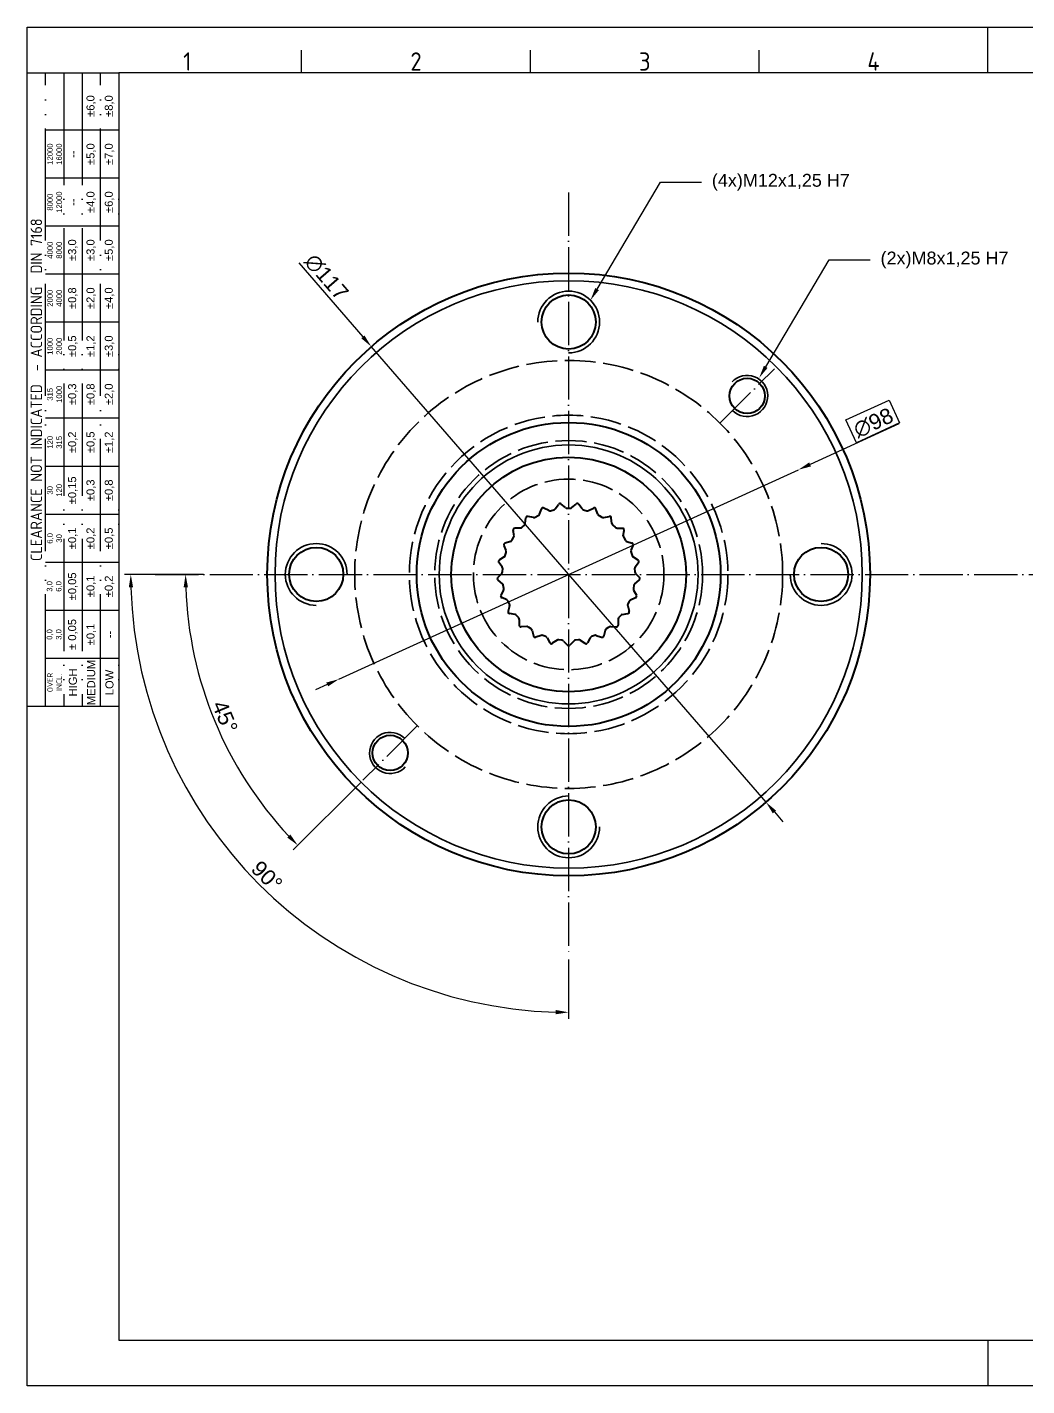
# Model space of a CAD drawing. Header units: millimetres. Extents: x 2626 to 2999, y 1108 to 1371.
# Drawn here: x 2625.9 to 2819.9, y 1107.7 to 1371.4 of the extents above; entities that cross this region are included whole.
import ezdxf
from ezdxf import colors
from ezdxf.entities.mleader import LeaderData, LeaderLine
from ezdxf.enums import TextEntityAlignment as Align
from ezdxf.math import Vec2, Vec3

# ---------------------------------------------------------------- set-up
doc = ezdxf.new("R2010")
doc.units = ezdxf.units.MM
for name, pattern in [('ACAD_ISO02W100', [15, 12, -3]), ('ACAD_ISO04W100', [30, 24, -3, 0, -3]), ('ACAD_ISO05W100', [33, 24, -3, 0, -3, 0, -3])]:
    doc.linetypes.add(name, pattern=pattern)
for name, color, linetype, lineweight in [('AM_0', 7, 'Continuous', 40), ('AM_4', 1, 'ACAD_ISO04W100', 25), ('AM_5', 3, 'Continuous', 25), ('AM_7', 4, 'Continuous', 35), ('AM_8', 40, 'ACAD_ISO02W100', 35), ('AM_BOR', 2, 'ACAD_ISO05W100', 35)]:
    doc.layers.add(name, color=color, linetype=linetype, lineweight=lineweight)
doc.styles.add('ACISOTS', font='isocp.shx', dxfattribs={"height": 1})
doc.styles.get("Standard").update_dxf_attribs({"font": 'arial.ttf'})
doc.dimstyles.new('ISO-25', dxfattribs={"dimtxt": 3, "dimasz": 2.5, "dimexe": 1.25, "dimexo": 0.625, "dimtad": 1, "dimtxsty": 'Standard', "dimcen": 2.5, "dimadec": 0, "dimazin": 0, "dimtfac": 1, "dimtmove": 0, "dimatfit": 3, "dimfxl": 1, "dimarcsym": 0})

# ---------------------------------------------------------------- blocks, each defined once
blk = doc.blocks.new('A3 ZTL')
for p, q in [((19.57, 280.82), (19.57, 9.78)), ((401.17, 280.82), (19.57, 280.82)), ((19.57, 9.78), (401.17, 9.78))]:
    blk.add_line(p, q)
at = {"layer": 'AM_BOR', "color": 135, "linetype": 'Continuous', "lineweight": 25}
for p, q in [((0, 0), (0, 290.61)), ((0, 290.61), (410.96, 290.61)), ((410.96, 0), (0, 0))]:
    blk.add_line(p, q, dxfattribs=at)
at = {"layer": 'AM_BOR', "color": 135, "lineweight": 25}
for p, q in [((205.48, 280.82), (205.48, 290.61)), ((58.71, 280.82), (58.71, 285.71)), ((107.63, 280.82), (107.63, 285.71)), ((156.56, 280.82), (156.56, 285.71)), ((3.91, 145.3), (3.91, 280.82)), ((7.83, 280.82), (7.83, 145.3)), ((11.74, 280.82), (11.74, 145.3)), ((15.66, 145.3), (15.66, 280.82)), ((19.57, 268.59), (3.91, 268.59)), ((19.57, 258.32), (3.91, 258.32)), ((19.57, 248.04), (3.91, 248.04)), ((19.57, 237.77), (3.91, 237.77)), ((19.57, 227.5), (3.91, 227.5)), ((19.57, 217.22), (3.91, 217.22)), ((19.57, 206.95), (3.91, 206.95)), ((19.57, 196.67), (3.91, 196.67)), ((19.57, 186.4), (3.91, 186.4)), ((19.57, 176.13), (3.91, 176.13)), ((19.57, 165.85), (3.91, 165.85)), ((19.57, 155.58), (3.91, 155.58)), ((205.48, 9.78), (205.48, 0))]:
    blk.add_line(p, q, dxfattribs=at)
blk.add_lwpolyline([(19.57, 145.3), (0, 145.3), (0, 280.82), (19.57, 280.82)], close=True, dxfattribs=at)
at = {"layer": 'AM_BOR', "color": 135, "lineweight": 25, "style": 'ACISOTS'}
for s, p in [('1', (34.25, 283.27)), ('2', (83.17, 283.27)), ('3', (132.09, 283.27)), ('4', (181.02, 283.27))]:
    blk.add_text(s, height=3.91, dxfattribs=at).set_placement(p, align=Align.MIDDLE)
at = {"layer": 'AM_BOR', "color": 135, "lineweight": 25, "attachment_point": 5, "rotation": 90}
for s, insert, char_height, width in [('±6,0', (13.7, 273.73), 1.712, 10.274), ('±8,0', (17.61, 273.73), 1.712, 10.274), ('12000\\P16000', (5.87, 263.45), 1.174, 10.274), ('±5,0', (13.7, 263.45), 1.712, 10.274), ('±7,0', (17.61, 263.45), 1.712, 10.274), ('--', (9.78, 263.45), 1.712, 10.274), ('8000\\P12000', (5.87, 253.18), 1.174, 10.274), ('--', (9.78, 253.18), 1.712, 10.274), ('±4,0', (13.7, 253.18), 1.712, 10.274), ('±6,0', (17.61, 253.18), 1.712, 10.274), ('{\\Fisocp.shx|c0;CLEARANCE NOT INDICATED  - ACCORDING  DIN 7168}', (1.96, 213.06), 2.4462, 135.5186), ('4000\\P8000', (5.87, 242.91), 1.174, 10.274), ('±3,0', (9.78, 242.91), 1.712, 10.274), ('±3,0', (13.7, 242.91), 1.712, 10.274), ('±5,0', (17.61, 242.91), 1.712, 10.274), ('2000\\P4000', (5.87, 232.63), 1.174, 10.274), ('±0,8', (9.78, 232.63), 1.712, 10.274), ('±2,0', (13.7, 232.63), 1.712, 10.274), ('±4,0', (17.61, 232.63), 1.712, 10.274), ('1000\\P2000', (5.87, 222.36), 1.174, 10.274), ('±0,5', (9.78, 222.36), 1.712, 10.274), ('±1,2', (13.7, 222.36), 1.712, 10.274), ('±3,0', (17.61, 222.36), 1.712, 10.274), ('315\\P1000', (5.87, 212.08), 1.174, 10.274), ('±0,3', (9.78, 212.08), 1.712, 10.274), ('±0,8', (13.7, 212.08), 1.712, 10.274), ('±2,0', (17.61, 212.08), 1.712, 10.274), ('±0,2', (9.78, 201.81), 1.712, 10.274), ('±0,5', (13.7, 201.81), 1.712, 10.274), ('±1,2', (17.61, 201.81), 1.712, 10.274), ('120\\P315', (5.87, 201.81), 1.174, 10.274), ('30\\P120', (5.87, 191.54), 1.174, 10.274), ('±0,15', (9.78, 191.54), 1.712, 10.274), ('±0,3', (13.7, 191.54), 1.712, 10.274), ('±0,8', (17.61, 191.54), 1.712, 10.274), ('±0,1', (9.78, 181.26), 1.712, 10.274), ('±0,2', (13.7, 181.26), 1.712, 10.274), ('±0,5', (17.61, 181.26), 1.712, 10.274), ('6,0\\P30', (5.87, 181.26), 1.174, 10.274), ('3,0\\P6,0', (5.87, 170.99), 1.174, 10.274), ('±0,05', (9.78, 170.99), 1.712, 10.274), ('±0,1', (13.7, 170.99), 1.712, 10.274), ('±0,2', (17.61, 170.99), 1.712, 10.274), ('± 0,05', (9.78, 160.71), 1.712, 10.274), ('\\pt4.69206;±0,1', (13.7, 160.71), 1.7123, 10.274), ('0,0\\P3,0', (5.87, 160.71), 1.174, 10.274), ('--', (17.61, 160.71), 1.712, 10.274), ('MEDIUM', (13.7, 150.44), 1.712, 10.274), ('{\\Fisocp.shx|c0;OVER\\PINCL.}', (5.87, 150.44), 1.1742, 10.274), ('HIGH', (9.78, 150.44), 1.712, 10.274), ('LOW', (17.61, 150.44), 1.712, 10.274)]:
    blk.add_mtext(s, dxfattribs=dict(at, insert=insert, char_height=char_height, width=width))
blk = doc.blocks.new('*D45')
at = {"layer": 'AM_5', "color": 0, "lineweight": -2}
for p, q in [((2678.64, 1325.64), (2691.06, 1311.29)), ((2769.31, 1220.97), (2692.7, 1309.4)), ((2770.94, 1219.08), (2772.58, 1217.19))]:
    blk.add_line(p, q, dxfattribs=at)
at = {"layer": 'AM_5', "color": 0}
for points in [[(2691.38, 1311.56), (2690.75, 1311.02), (2692.7, 1309.4)], [(2771.26, 1219.35), (2770.63, 1218.8), (2769.31, 1220.97)]]:
    blk.add_solid(points, dxfattribs=at)
at = {"layer": 'Defpoints', "color": 0}
for p in [(2692.7, 1309.4), (2769.31, 1220.97)]:
    blk.add_point(p, dxfattribs=at)
at = {"layer": 'AM_5', "color": 0, "insert": (2683.98, 1322.89), "char_height": 3, "attachment_point": 5, "rotation": 310.9002}
blk.add_mtext('∅117', dxfattribs=at)
blk = doc.blocks.new('*D46')
at = {"layer": 'AM_5', "color": 0, "lineweight": -2}
for p, q in [((2795.1, 1294.39), (2777.87, 1286.54)), ((2686.42, 1244.86), (2775.59, 1285.5)), ((2684.14, 1243.83), (2681.87, 1242.79))]:
    blk.add_line(p, q, dxfattribs=at)
at = {"layer": 'AM_5', "color": 0}
for points in [[(2777.69, 1286.92), (2778.04, 1286.16), (2775.59, 1285.5)], [(2683.97, 1244.21), (2684.31, 1243.45), (2686.42, 1244.86)]]:
    blk.add_solid(points, dxfattribs=at)
at = {"layer": 'Defpoints', "color": 0}
for p in [(2775.59, 1285.5), (2686.42, 1244.86)]:
    blk.add_point(p, dxfattribs=at)
at = {"layer": 'AM_5', "color": 0, "insert": (2790.16, 1294.61), "char_height": 3, "attachment_point": 5, "rotation": 24.5004}
blk.add_mtext('∅98', dxfattribs=at)
blk = doc.blocks.new('*D79')
at = {"layer": 'AM_5', "color": 0, "lineweight": -2}
blk.add_line((2690.64, 1224.82), (2677.54, 1211.72), dxfattribs=at)
blk.add_arc((2731, 1265.18), 74.36, 181.9265, 223.0735, dxfattribs=at)
at = {"layer": 'AM_5', "color": 0}
for points in [[(2656.27, 1262.68), (2657.11, 1262.69), (2656.65, 1265.18)], [(2676.99, 1214.69), (2676.39, 1214.11), (2678.43, 1212.61)]]:
    blk.add_solid(points, dxfattribs=at)
at = {"layer": 'Defpoints', "color": 0}
for p in [(2650.73, 1265.18), (2926.86, 1265.18), (2659.18, 1245.94), (2701.63, 1235.81), (2691.08, 1225.26)]:
    blk.add_point(p, dxfattribs=at)
at = {"layer": 'AM_5', "color": 0, "insert": (2664.29, 1237.55), "char_height": 3, "attachment_point": 5, "rotation": 292.5}
blk.add_mtext('45°', dxfattribs=at)
blk = doc.blocks.new('*D80')
at = {"layer": 'AM_5', "color": 0, "lineweight": -2}
for p, q in [((2660.15, 1265.18), (2644.76, 1265.18)), ((2731, 1190.42), (2731, 1178.94))]:
    blk.add_line(p, q, dxfattribs=at)
blk.add_arc((2731, 1265.18), 85, 181.6853, 268.3147, dxfattribs=at)
at = {"layer": 'AM_5', "color": 0}
for points in [[(2645.63, 1262.68), (2646.46, 1262.69), (2646.01, 1265.18)], [(2728.51, 1180.64), (2728.5, 1179.81), (2731, 1180.19)]]:
    blk.add_solid(points, dxfattribs=at)
at = {"layer": 'Defpoints', "color": 0}
for p in [(2731, 1339.32), (2660.77, 1265.18), (2936.91, 1265.18), (2657.39, 1222.69), (2731, 1191.05)]:
    blk.add_point(p, dxfattribs=at)
at = {"layer": 'AM_5', "color": 0, "insert": (2672.43, 1206.61), "char_height": 3, "attachment_point": 5, "rotation": 315}
blk.add_mtext('90°', dxfattribs=at)

msp = doc.modelspace()

# ---------------------------------------------------------------- linework, layer by layer
at = {"layer": 'AM_0'}
for p, q in [((2724.196, 1276.24), (2723.135, 1276.45)), ((2724.535, 1276.292), (2725.092, 1276.598)), ((2725.317, 1276.856), (2725.708, 1277.864)), ((2727.16, 1277.585), (2726.184, 1278.053)), ((2727.5, 1277.552), (2728.116, 1277.71)), ((2728.398, 1277.903), (2729.027, 1278.783)), ((2730.364, 1278.152), (2729.536, 1278.847)), ((2730.686, 1278.034), (2731.322, 1278.034)), ((2731.643, 1278.152), (2732.471, 1278.847)), ((2733.609, 1277.903), (2732.98, 1278.783)), ((2733.892, 1277.71), (2734.507, 1277.552)), ((2734.848, 1277.585), (2735.823, 1278.053)), ((2736.69, 1276.856), (2736.3, 1277.864)), ((2736.916, 1276.598), (2737.473, 1276.292)), ((2737.811, 1276.24), (2738.872, 1276.45)), ((2721.661, 1274.199), (2720.581, 1274.14)), ((2721.976, 1274.334), (2722.439, 1274.769)), ((2722.593, 1275.075), (2722.721, 1276.149)), ((2739.414, 1275.075), (2739.287, 1276.149)), ((2739.568, 1274.769), (2740.032, 1274.334)), ((2740.346, 1274.199), (2741.426, 1274.14)), ((2719.713, 1271.593), (2718.681, 1271.266)), ((2719.984, 1271.801), (2720.324, 1272.338)), ((2720.398, 1272.672), (2720.254, 1273.745)), ((2741.61, 1272.672), (2741.753, 1273.745)), ((2741.683, 1272.338), (2742.024, 1271.801)), ((2742.295, 1271.593), (2743.326, 1271.266)), ((2718.474, 1268.583), (2717.556, 1268.011)), ((2718.869, 1269.8), (2718.463, 1270.802)), ((2718.684, 1268.853), (2718.881, 1269.458)), ((2743.127, 1269.458), (2743.323, 1268.853)), ((2743.139, 1269.8), (2743.544, 1270.802)), ((2743.534, 1268.583), (2744.451, 1268.011)), ((2718.102, 1266.637), (2717.46, 1267.507)), ((2718.159, 1265.674), (2718.199, 1266.309)), ((2743.808, 1266.309), (2743.848, 1265.674)), ((2743.905, 1266.637), (2744.547, 1267.507)), ((2718.022, 1265.36), (2717.276, 1264.578)), ((2718.146, 1263.383), (2717.308, 1264.066)), ((2743.861, 1263.383), (2744.7, 1264.066)), ((2743.985, 1265.36), (2744.732, 1264.578)), ((2718.386, 1262.126), (2717.858, 1261.183)), ((2718.998, 1260.242), (2718.016, 1260.695)), ((2718.441, 1262.464), (2718.322, 1263.089)), ((2743.009, 1260.242), (2743.991, 1260.695)), ((2743.686, 1263.089), (2743.567, 1262.464)), ((2743.621, 1262.126), (2744.15, 1261.183)), ((2719.512, 1259.426), (2719.241, 1260.001)), ((2719.543, 1259.085), (2719.266, 1258.039)), ((2742.464, 1259.085), (2742.741, 1258.039)), ((2742.766, 1260.001), (2742.495, 1259.426)), ((2720.605, 1257.412), (2719.541, 1257.606)), ((2721.305, 1256.749), (2720.9, 1257.238)), ((2721.42, 1256.426), (2721.412, 1255.345)), ((2740.587, 1256.426), (2740.596, 1255.345)), ((2741.107, 1257.238), (2740.702, 1256.749)), ((2741.403, 1257.412), (2742.467, 1257.606)), ((2722.864, 1255.07), (2721.786, 1254.994)), ((2723.708, 1254.602), (2723.194, 1254.975)), ((2723.899, 1254.318), (2724.16, 1253.268)), ((2725.636, 1253.363), (2724.609, 1253.021)), ((2726.569, 1253.12), (2725.978, 1253.354)), ((2726.825, 1252.892), (2727.339, 1251.941)), ((2735.183, 1252.892), (2734.669, 1251.941)), ((2736.03, 1253.354), (2735.439, 1253.12)), ((2736.372, 1253.363), (2737.398, 1253.021)), ((2738.108, 1254.318), (2737.847, 1253.268)), ((2738.814, 1254.975), (2738.3, 1254.602)), ((2739.143, 1255.07), (2740.222, 1254.994)), ((2728.744, 1252.4), (2727.835, 1251.813)), ((2729.709, 1252.396), (2729.078, 1252.476)), ((2730.013, 1252.239), (2730.747, 1251.445)), ((2731.995, 1252.239), (2731.26, 1251.445)), ((2732.93, 1252.476), (2732.299, 1252.396)), ((2733.263, 1252.4), (2734.172, 1251.813))]:
    msp.add_line(p, q, dxfattribs=at)
for radius in [58.498, 29.5, 22.777]:
    msp.add_circle((2731.004, 1265.184), radius, dxfattribs=at)
at = {"layer": 'AM_0', "color": 1}
for centre, radius in [((2731.004, 1314.184), 5.25), ((2765.652, 1299.833), 3.425), ((2682.004, 1265.184), 5.25), ((2780.004, 1265.184), 5.25), ((2696.355, 1230.536), 3.425), ((2731.004, 1216.184), 5.25)]:
    msp.add_circle(centre, radius, dxfattribs=at)
at = {"layer": 'AM_0'}
for centre, radius, start, end in [((2722.996, 1276.206), 0.25, 99.70554, 152.29446), ((2723.038, 1275.96), 0.5, 78.76974, 99.70554), ((2724.851, 1277.036), 0.5, 298.8, 338.83026), ((2726.174, 1277.684), 0.5, 137.89446, 158.83026), ((2725.989, 1277.851), 0.25, 85.30554, 137.89446), ((2725.968, 1277.602), 0.5, 64.36974, 85.30554), ((2727.376, 1278.036), 0.5, 244.36974, 284.4), ((2727.992, 1278.194), 0.5, 284.4, 324.43026), ((2729.434, 1278.492), 0.5, 123.49446, 144.43026), ((2729.296, 1278.701), 0.25, 70.90554, 123.49446), ((2729.214, 1278.464), 0.5, 49.96974, 70.90554), ((2730.686, 1278.534), 0.5, 229.96974, 270), ((2731.322, 1278.534), 0.5, 270, 310.03026), ((2732.793, 1278.464), 0.5, 109.09446, 130.03026), ((2732.711, 1278.701), 0.25, 56.50554, 109.09446), ((2732.573, 1278.492), 0.5, 35.56974, 56.50554), ((2734.016, 1278.194), 0.5, 215.56974, 255.6), ((2734.632, 1278.036), 0.5, 255.6, 295.63026), ((2736.039, 1277.602), 0.5, 94.69446, 115.63026), ((2736.019, 1277.851), 0.25, 42.10554, 94.69446), ((2735.833, 1277.684), 0.5, 21.16974, 42.10554), ((2737.157, 1277.036), 0.5, 201.16974, 241.2), ((2738.969, 1275.96), 0.5, 80.29446, 101.23026), ((2739.012, 1276.206), 0.25, 27.70554, 80.29446), ((2720.75, 1273.811), 0.5, 166.69446, 187.63026), ((2720.507, 1273.868), 0.25, 114.10554, 166.69446), ((2720.609, 1273.64), 0.5, 93.16974, 114.10554), ((2721.633, 1274.699), 0.5, 273.16974, 313.2), ((2722.097, 1275.134), 0.5, 313.2, 353.23026), ((2723.217, 1276.09), 0.5, 152.29446, 173.23026), ((2724.294, 1276.73), 0.5, 258.76974, 298.8), ((2737.714, 1276.73), 0.5, 241.2, 281.23026), ((2738.79, 1276.09), 0.5, 6.76974, 27.70554), ((2739.911, 1275.134), 0.5, 186.76974, 226.8), ((2740.374, 1274.699), 0.5, 226.8, 266.83026), ((2741.399, 1273.64), 0.5, 65.89446, 86.83026), ((2741.501, 1273.868), 0.25, 13.30554, 65.89446), ((2741.258, 1273.811), 0.5, 352.36974, 13.30554), ((2718.677, 1270.985), 0.25, 128.50554, 181.09446), ((2718.832, 1270.789), 0.5, 107.56974, 128.50554), ((2719.562, 1272.069), 0.5, 287.56974, 327.6), ((2719.902, 1272.606), 0.5, 327.6, 7.63026), ((2742.105, 1272.606), 0.5, 172.36974, 212.4), ((2742.446, 1272.069), 0.5, 212.4, 252.43026), ((2743.175, 1270.789), 0.5, 51.49446, 72.43026), ((2743.331, 1270.985), 0.25, 358.90554, 51.49446), ((2718.927, 1270.99), 0.5, 181.09446, 202.03026), ((2718.209, 1269.007), 0.5, 301.96974, 342), ((2718.405, 1269.612), 0.5, 342, 22.03026), ((2743.602, 1269.612), 0.5, 157.96974, 198), ((2743.799, 1269.007), 0.5, 198, 238.03026), ((2743.081, 1270.99), 0.5, 337.96974, 358.90554), ((2717.621, 1267.737), 0.25, 142.90554, 195.49446), ((2717.862, 1267.804), 0.5, 195.49446, 216.43026), ((2717.821, 1267.586), 0.5, 121.96974, 142.90554), ((2717.7, 1266.34), 0.5, 356.4, 36.43026), ((2744.307, 1266.34), 0.5, 143.56974, 183.6), ((2744.187, 1267.586), 0.5, 37.09446, 58.03026), ((2744.145, 1267.804), 0.5, 323.56974, 344.50554), ((2744.386, 1267.737), 0.25, 344.50554, 37.09446), ((2717.407, 1264.329), 0.25, 157.30554, 209.89446), ((2717.638, 1264.233), 0.5, 136.36974, 157.30554), ((2717.624, 1264.454), 0.5, 209.89446, 230.83026), ((2717.66, 1265.705), 0.5, 316.36974, 356.4), ((2717.831, 1262.995), 0.5, 10.8, 50.83026), ((2744.177, 1262.995), 0.5, 129.16974, 169.2), ((2744.347, 1265.705), 0.5, 183.6, 223.63026), ((2744.384, 1264.454), 0.5, 309.16974, 330.10554), ((2744.37, 1264.233), 0.5, 22.69446, 43.63026), ((2744.601, 1264.329), 0.25, 330.10554, 22.69446), ((2718.047, 1260.974), 0.25, 171.70554, 224.29446), ((2718.294, 1260.938), 0.5, 150.76974, 171.70554), ((2718.226, 1261.149), 0.5, 224.29446, 245.23026), ((2717.95, 1262.371), 0.5, 330.76974, 10.8), ((2744.058, 1262.371), 0.5, 169.2, 209.23026), ((2743.782, 1261.149), 0.5, 294.76974, 315.70554), ((2743.961, 1260.974), 0.25, 315.70554, 8.29446), ((2743.713, 1260.938), 0.5, 8.29446, 29.23026), ((2718.789, 1259.788), 0.5, 25.2, 65.23026), ((2719.749, 1257.911), 0.5, 165.16974, 186.10554), ((2719.06, 1259.213), 0.5, 345.16974, 25.2), ((2742.948, 1259.213), 0.5, 154.8, 194.83026), ((2742.258, 1257.911), 0.5, 353.89446, 14.83026), ((2743.219, 1259.788), 0.5, 114.76974, 154.8), ((2719.501, 1257.884), 0.25, 186.10554, 238.69446), ((2719.631, 1258.098), 0.5, 238.69446, 259.63026), ((2720.515, 1256.92), 0.5, 39.6, 79.63026), ((2720.92, 1256.43), 0.5, 359.56974, 39.6), ((2721.912, 1255.341), 0.5, 179.56974, 200.50554), ((2740.096, 1255.341), 0.5, 339.49446, 0.43026), ((2741.087, 1256.43), 0.5, 140.4, 180.43026), ((2741.493, 1256.92), 0.5, 100.36974, 140.4), ((2742.377, 1258.098), 0.5, 280.36974, 301.30554), ((2742.507, 1257.884), 0.25, 301.30554, 353.89446), ((2721.678, 1255.253), 0.25, 200.50554, 253.09446), ((2721.75, 1255.492), 0.5, 253.09446, 274.03026), ((2722.9, 1254.571), 0.5, 54, 94.03026), ((2723.414, 1254.197), 0.5, 13.96974, 54), ((2724.645, 1253.389), 0.5, 193.96974, 214.90554), ((2724.44, 1253.246), 0.25, 214.90554, 267.49446), ((2724.451, 1253.496), 0.5, 267.49446, 288.43026), ((2725.794, 1252.889), 0.5, 68.4, 108.43026), ((2726.385, 1252.655), 0.5, 28.36974, 68.4), ((2735.623, 1252.655), 0.5, 111.6, 151.63026), ((2736.214, 1252.889), 0.5, 71.56974, 111.6), ((2737.556, 1253.496), 0.5, 251.56974, 272.50554), ((2737.567, 1253.246), 0.25, 272.50554, 325.09446), ((2737.362, 1253.389), 0.5, 325.09446, 346.03026), ((2738.594, 1254.197), 0.5, 126, 166.03026), ((2739.108, 1254.571), 0.5, 85.96974, 126), ((2740.257, 1255.492), 0.5, 265.96974, 286.90554), ((2740.33, 1255.253), 0.25, 286.90554, 339.49446), ((2727.779, 1252.178), 0.5, 208.36974, 229.30554), ((2727.616, 1251.989), 0.25, 229.30554, 281.89446), ((2727.564, 1252.233), 0.5, 281.89446, 302.83026), ((2729.015, 1251.98), 0.5, 82.8, 122.83026), ((2729.646, 1251.9), 0.5, 42.76974, 82.8), ((2731.114, 1251.785), 0.5, 222.76974, 243.70554), ((2731.004, 1251.561), 0.25, 243.70554, 296.29446), ((2730.893, 1251.785), 0.5, 296.29446, 317.23026), ((2732.362, 1251.9), 0.5, 97.2, 137.23026), ((2732.992, 1251.98), 0.5, 57.16974, 97.2), ((2734.443, 1252.233), 0.5, 237.16974, 258.10554), ((2734.392, 1251.989), 0.25, 258.10554, 310.69446), ((2734.229, 1252.178), 0.5, 310.69446, 331.63026)]:
    msp.add_arc(centre, radius, start, end, dxfattribs=at)
at = {"layer": 'AM_4', "color": 1, "ltscale": 0.35}
for p, q in [((2731.004, 1339.321), (2731.004, 1191.048)), ((2760.377, 1294.557), (2770.927, 1305.108)), ((2701.631, 1235.812), (2691.08, 1225.261))]:
    msp.add_line(p, q, dxfattribs=at)
at = {"layer": 'AM_4', "linetype": 'ACAD_ISO04W100', "ltscale": 0.35}
msp.add_line((2650.729, 1265.184), (2926.861, 1265.184), dxfattribs=at)
at = {"layer": 'AM_5'}
msp.add_lwpolyline([(2784.819, 1295.194), (2793.214, 1299.038), (2795.25, 1294.592), (2786.855, 1290.748)], close=True, dxfattribs=at)
at = {"layer": 'AM_7'}
for radius in [57, 25.135]:
    msp.add_circle((2731.004, 1265.184), radius, dxfattribs=at)
for centre, radius, start, end in [((2731.004, 1314.184), 6, 270, 180), ((2765.652, 1299.833), 4, 225, 137.33925), ((2682.004, 1265.184), 6, 0, 270), ((2780.004, 1265.184), 6, 180, 90), ((2696.355, 1230.536), 4, 45, 317.33925), ((2731.004, 1216.184), 6, 90, 0)]:
    msp.add_arc(centre, radius, start, end, dxfattribs=at)
at = {"layer": 'AM_8', "ltscale": 0.5}
for radius in [41.535, 30.911, 26, 18.5]:
    msp.add_circle((2731.004, 1265.184), radius, dxfattribs=at)

# ---------------------------------------------------------------- block references
at = {"linetype": 'ByBlock', "lineweight": 0, "xscale": 0.9075000000000002, "yscale": 0.9075000000000002, "zscale": 0.9075000000000002}
msp.add_blockref('A3 ZTL', (2625.9, 1107.689), dxfattribs=at)

# ---------------------------------------------------------------- dimensions: what is measured, and where the dimension line sits
at = {"layer": 'AM_5'}
for base, line1, line2, picture, middle in [((2657.393, 1222.685), ((2731.004, 1339.321), (2731.004, 1191.048)), ((2660.773, 1265.184), (2936.905, 1265.184)), '*D80', (2672.426, 1206.606)), ((2659.181, 1245.94), ((2701.631, 1235.812), (2691.08, 1225.261)), ((2650.729, 1265.184), (2926.861, 1265.184)), '*D79', (2664.294, 1237.552))]:
    dim = msp.add_angular_dim_2l(base=base, line1=line1, line2=line2, dimstyle='ISO-25', dxfattribs=at)
    dim.commit()
    dim.dimension.update_dxf_attribs({"geometry": picture, "text_midpoint": middle})
for p1, p2, picture, middle in [((2769.306, 1220.967), (2692.701, 1309.402), '*D45', (2682.285, 1321.426)), ((2686.416, 1244.864), (2775.592, 1285.505), '*D46', (2791.088, 1292.567))]:
    dim = msp.add_diameter_dim_2p(p1=p1, p2=p2, dimstyle='ISO-25', dxfattribs=at)
    dim.commit()
    dim.dimension.update_dxf_attribs({"geometry": picture, "text_midpoint": middle, "dimtype": 163})

# ---------------------------------------------------------------- leaders
ml = msp.add_multileader_mtext('Standard', dxfattribs=at)
ml.set_content('(4x)M12x1,25 H7', color=256)
ml.set_leader_properties()
ml.build(insert=Vec2(0, 0))
ml.multileader.update_dxf_attribs({"arrow_head_size": 2.5})
ctx = ml.context
ctx.base_point, ctx.char_height, ctx.arrow_head_size, ctx.plane_origin = Vec3(2756.8, 1341.323), 2.5, 2.5, Vec3(2735.246, 1318.427)
notes = []
notes.append((ctx, [(0, (1, 1, 0), (2748.8, 1341.323), (1, 0), 8, [(0, [(2735.246, 1318.427)], 0, [])])]))
ctx.mtext.insert, ctx.mtext.flow_direction = Vec3(2758.8, 1342.94), 5
ml = msp.add_multileader_mtext('Standard', dxfattribs=at)
ml.set_content('(2x)M8x1,25 H7', color=256)
ml.set_leader_properties()
ml.build(insert=Vec2(0, 0))
ml.multileader.update_dxf_attribs({"arrow_head_size": 2.5})
ctx = ml.context
ctx.base_point, ctx.char_height, ctx.arrow_head_size, ctx.plane_origin = Vec3(2789.54, 1326.231), 2.5, 2.5, Vec3(2767.986, 1303.336)
notes.append((ctx, [(0, (1, 1, 0), (2781.54, 1326.231), (1, 0), 8, [(0, [(2767.986, 1303.336)], 0, [])])]))
ctx.mtext.insert, ctx.mtext.flow_direction = Vec3(2791.54, 1327.849), 5
for ctx, leaders in notes:
    for number, flags, end, landing, length, lines in leaders:
        leader = LeaderData()
        leader.index, (leader.has_last_leader_line, leader.has_dogleg_vector, leader.attachment_direction) = number, flags
        leader.last_leader_point, leader.dogleg_vector, leader.dogleg_length = Vec3(end), Vec3(landing), length
        for number, points, colour, breaks in lines:
            line = LeaderLine()
            line.index, line.vertices, line.color, line.breaks = number, Vec3.list(points), colors.encode_raw_color(colour), breaks
            leader.lines.append(line)
        ctx.leaders.append(leader)

doc.saveas('drawing.dxf')
